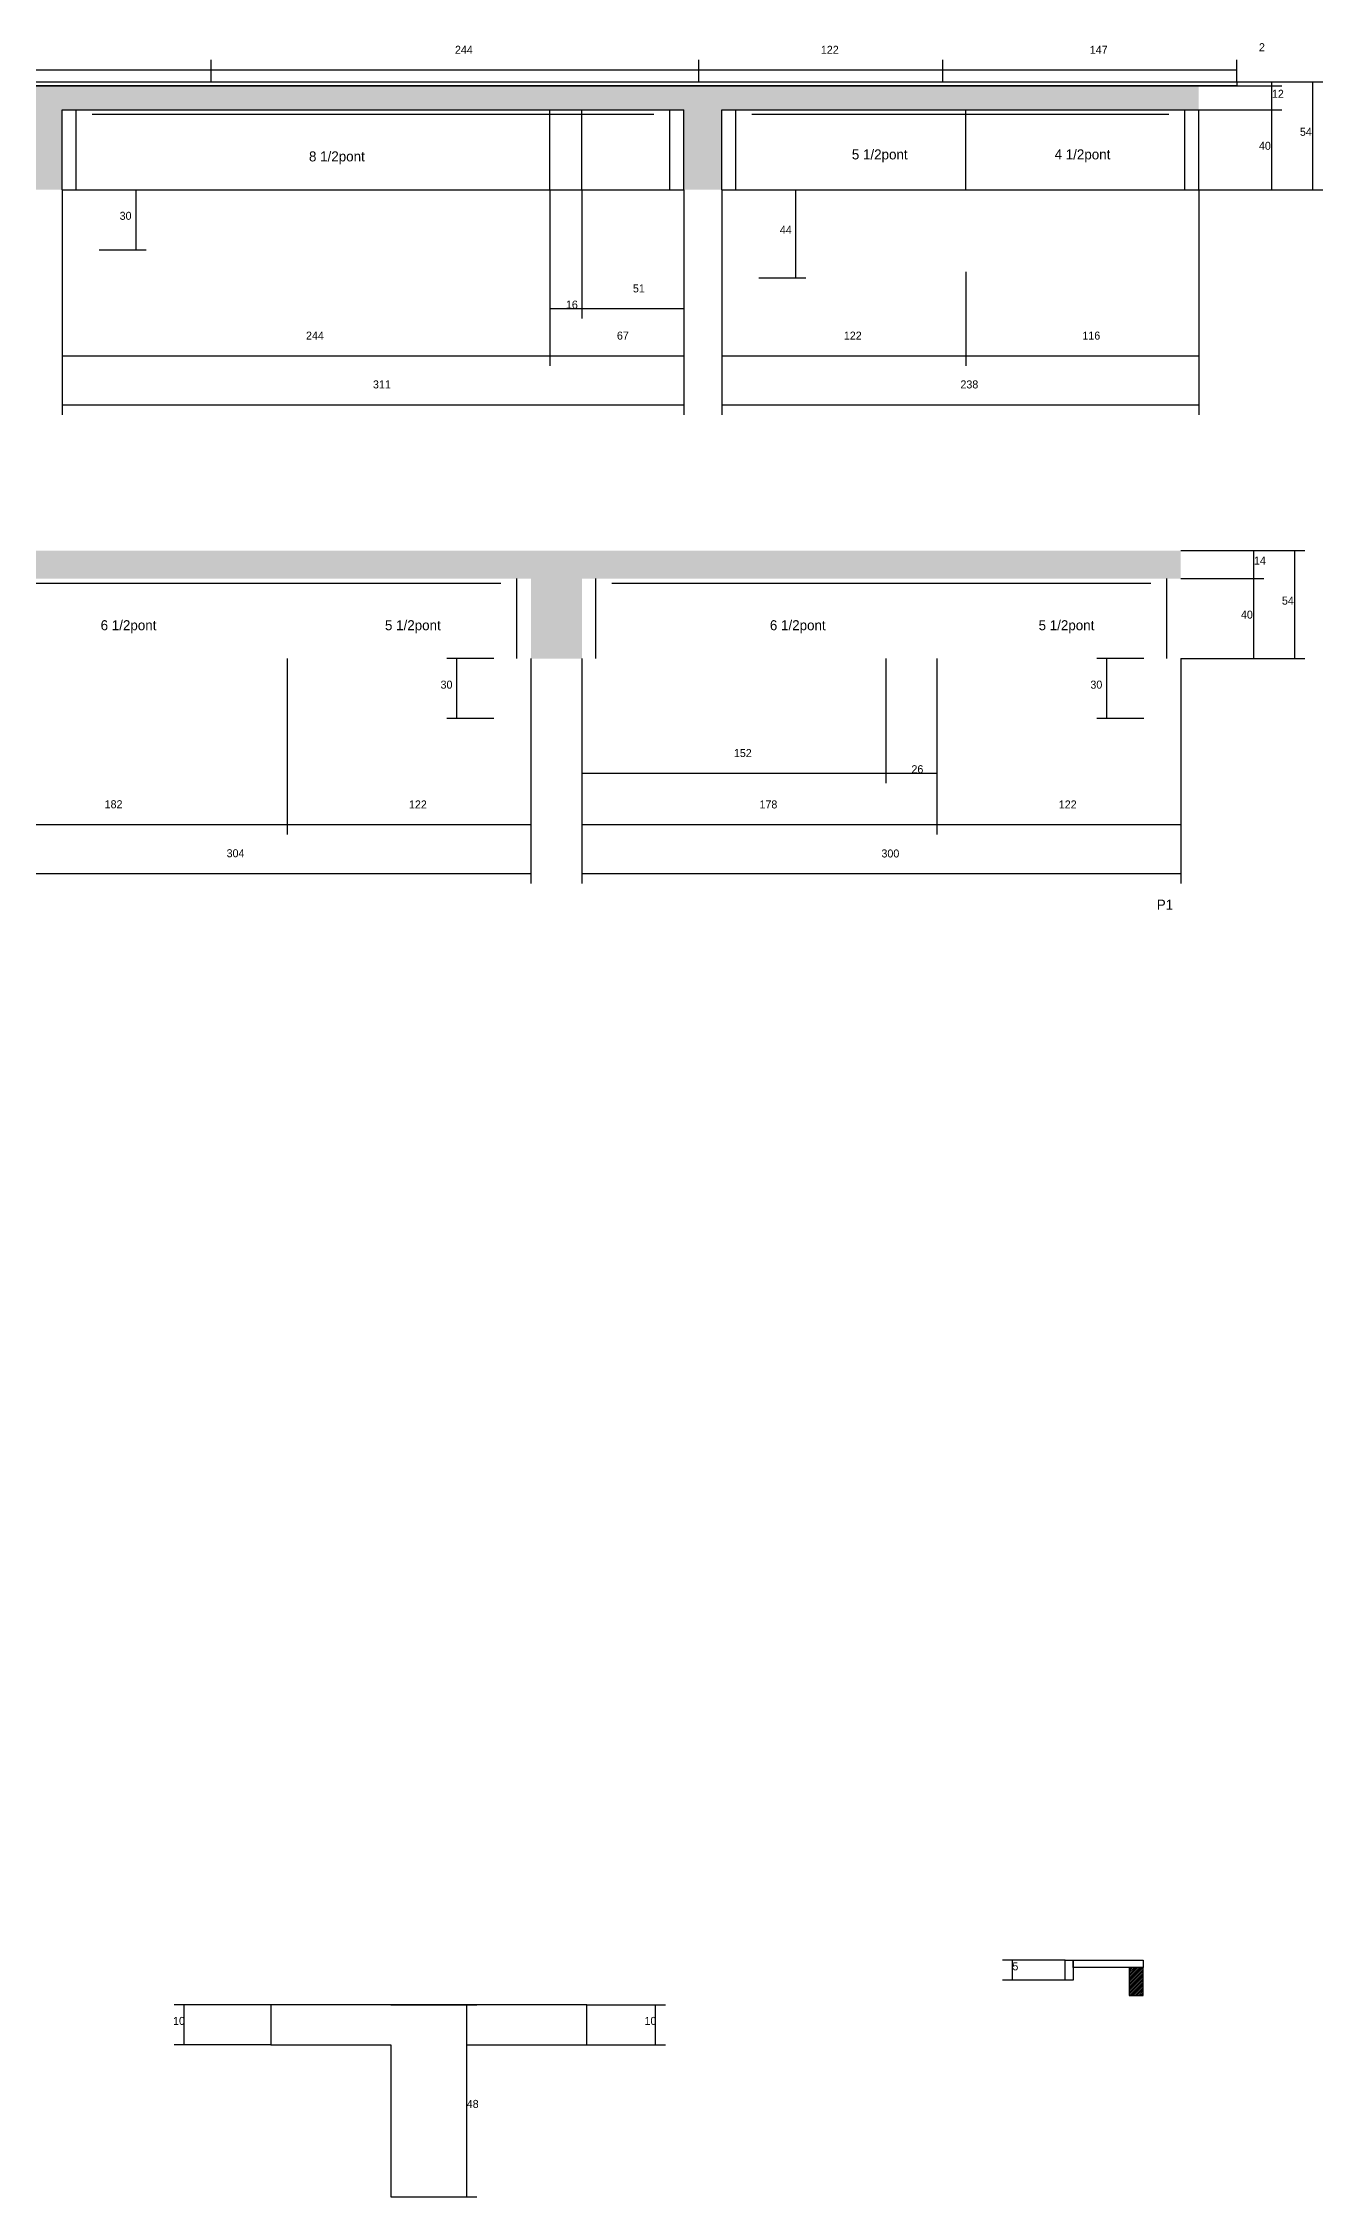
# Model space of a CAD drawing. Header units: metres. Extents: x 130752 to 132048, y 26943 to 28209.
# Drawn here: x 131408 to 132048, y 26943 to 28020 of the extents above; entities that cross this region are included whole.
import ezdxf

# ---------------------------------------------------------------- set-up
doc = ezdxf.new("R2010")
doc.units = ezdxf.units.M
for name, color, linetype in [('CONCRETO', 251, 'Continuous'), ('COTA', 4, 'Continuous'), ('Cota Seção (2x)', 4, 'Continuous'), ('Madeira', 126, 'Continuous'), ('NOMENCLATURA', 7, 'Continuous'), ('Painéis', 200, 'Continuous'), ('SARR_2.2x7', 40, 'Continuous')]:
    doc.layers.add(name, color=color, linetype=linetype)

msp = doc.modelspace()

# ---------------------------------------------------------------- hatches: boundary and pattern name
at = {"layer": 'COTA'}
h = msp.add_hatch(dxfattribs=at)
h.set_pattern_fill('AR-CONC', scale=0.03)
h.paths.add_polyline_path([(131087.4, 27986.8), (131398.4, 27986.8), (131398.4, 27946.8), (131417.4, 27946.8), (131417.4, 27986.8), (131728.4, 27986.8), (131728.4, 27946.8), (131747.4, 27946.8), (131747.4, 27986.8), (131985.9, 27986.8), (131985.9, 27998.8), (131247.9, 27998.8), (131003.9, 27998.8), (130759.9, 27998.8), (130759.9, 27986.8), (131068.4, 27986.8), (131068.4, 27946.8), (131087.4, 27946.8)])
h = msp.add_hatch(dxfattribs=at)
h.set_pattern_fill('AR-CONC', scale=0.03)
h.paths.add_polyline_path([(131019.9, 27752.4), (131328.4, 27752.4), (131328.4, 27712.4), (131347.4, 27712.4), (131347.4, 27752.4), (131651.9, 27752.4), (131651.9, 27712.4), (131677.4, 27712.4), (131677.4, 27752.4), (131976.9, 27752.4), (131976.9, 27766.4), (130759.9, 27766.4), (130759.9, 27752.4), (130998.4, 27752.4), (130998.4, 27712.4), (131019.9, 27712.4)])
at = {"layer": 'Madeira'}
h = msp.add_hatch(dxfattribs=at)
h.set_pattern_fill('ANSI31', scale=0.2)
h.paths.add_polyline_path([(131958.1, 27058), (131951.1, 27058), (131951.1, 27044), (131958.1, 27044)])

# ---------------------------------------------------------------- linework, layer by layer
at = {"layer": 'CONCRETO'}
msp.add_lwpolyline([(131679.8, 27019.3), (131679.8, 27039.3), (131521.8, 27039.3), (131521.8, 27019.3), (131581.8, 27019.3), (131581.8, 26943.3), (131619.8, 26943.3), (131619.8, 27009.3), (131619.8, 27019.3)], close=True, dxfattribs=at)
at = {"layer": 'COTA'}
for p, q in [((131491.9, 28000.8), (131491.9, 28011.7)), ((131491.9, 28000.8), (131491.9, 28011.7)), ((131735.9, 28000.8), (131735.9, 28011.7)), ((131735.9, 28000.8), (131735.9, 28011.7)), ((131857.9, 28000.8), (131857.9, 28011.7)), ((131857.9, 28000.8), (131857.9, 28011.7)), ((132004.9, 28000.8), (132004.9, 28011.7)), ((131247.9, 28006.7), (131491.9, 28006.7)), ((131491.9, 28006.7), (131735.9, 28006.7)), ((131735.9, 28006.7), (131857.9, 28006.7)), ((131857.9, 28006.7), (132004.9, 28006.7)), ((131417.4, 27946.8), (131417.4, 27858.8)), ((131417.4, 27946.8), (131417.4, 27834.3)), ((131435.9, 27946.8), (131459.4, 27946.8)), ((131454.4, 27916.8), (131454.4, 27946.8)), ((131661.4, 27946.8), (131661.4, 27858.8)), ((131661.4, 27946.8), (131661.4, 27858.8)), ((131661.4, 27946.8), (131661.4, 27882.4)), ((131677.4, 27946.8), (131677.4, 27882.4)), ((131677.4, 27946.8), (131677.4, 27882.4)), ((131728.4, 27946.8), (131728.4, 27858.8)), ((131728.4, 27946.8), (131728.4, 27834.3)), ((131728.4, 27946.8), (131728.4, 27882.4)), ((131747.4, 27946.8), (131747.4, 27858.8)), ((131747.4, 27946.8), (131747.4, 27834.3)), ((131765.9, 27946.8), (131789.4, 27946.8)), ((131784.4, 27902.8), (131784.4, 27946.8)), ((131985.9, 27946.8), (131985.9, 27858.8)), ((131985.9, 27946.8), (131985.9, 27834.3)), ((131435.9, 27916.8), (131459.4, 27916.8)), ((131765.9, 27902.8), (131789.4, 27902.8)), ((131869.4, 27905.8), (131869.4, 27858.8)), ((131869.4, 27905.8), (131869.4, 27858.8)), ((131661.4, 27887.4), (131677.4, 27887.4)), ((131677.4, 27887.4), (131728.4, 27887.4)), ((131417.4, 27863.8), (131661.4, 27863.8)), ((131661.4, 27863.8), (131728.4, 27863.8)), ((131747.4, 27863.8), (131869.4, 27863.8)), ((131869.4, 27863.8), (131985.9, 27863.8)), ((131417.4, 27839.3), (131728.4, 27839.3)), ((131747.4, 27839.3), (131985.9, 27839.3)), ((131529.9, 27712.4), (131529.9, 27624.4)), ((131529.9, 27712.4), (131529.9, 27624.4)), ((131633.4, 27712.4), (131609.9, 27712.4)), ((131614.9, 27682.4), (131614.9, 27712.4)), ((131651.9, 27712.4), (131651.9, 27624.4)), ((131651.9, 27712.4), (131651.9, 27599.9)), ((131677.4, 27712.4), (131677.4, 27624.4)), ((131677.4, 27712.4), (131677.4, 27599.9)), ((131677.4, 27712.4), (131677.4, 27650.1)), ((131829.4, 27712.4), (131829.4, 27650.1)), ((131829.4, 27712.4), (131829.4, 27650.1)), ((131854.9, 27712.4), (131854.9, 27624.4)), ((131854.9, 27712.4), (131854.9, 27624.4)), ((131854.9, 27712.4), (131854.9, 27650.1)), ((131958.4, 27712.4), (131934.9, 27712.4)), ((131939.9, 27682.4), (131939.9, 27712.4)), ((131976.9, 27712.4), (131976.9, 27624.4)), ((131976.9, 27712.4), (131976.9, 27599.9)), ((131633.4, 27682.4), (131609.9, 27682.4)), ((131958.4, 27682.4), (131934.9, 27682.4)), ((131677.4, 27655.1), (131829.4, 27655.1)), ((131829.4, 27655.1), (131854.9, 27655.1)), ((131347.4, 27629.4), (131529.9, 27629.4)), ((131529.9, 27629.4), (131651.9, 27629.4)), ((131677.4, 27629.4), (131854.9, 27629.4)), ((131854.9, 27629.4), (131976.9, 27629.4)), ((131347.4, 27604.9), (131651.9, 27604.9)), ((131677.4, 27604.9), (131976.9, 27604.9)), ((131521.8, 27039.3), (131473.4, 27039.3)), ((131478.4, 27019.3), (131478.4, 27039.3)), ((131679.8, 27039.3), (131719.2, 27039.3)), ((131714.2, 27019.3), (131714.2, 27039.3)), ((131521.8, 27019.3), (131473.4, 27019.3)), ((131679.8, 27019.3), (131719.2, 27019.3))]:
    msp.add_line(p, q, dxfattribs=at)
at = {"layer": 'Cota Seção (2x)'}
for p, q in [((131985.9, 27998.8), (132027.5, 27998.8)), ((132004.9, 28000.8), (132027.5, 28000.8)), ((132004.9, 28000.8), (132048, 28000.8)), ((132004.9, 27998.8), (132027.5, 27998.8)), ((132022.5, 27998.8), (132022.5, 28000.8)), ((132022.5, 27986.8), (132022.5, 27998.8)), ((132043, 27946.8), (132043, 28000.8)), ((131985.9, 27986.8), (132027.5, 27986.8)), ((131985.9, 27986.8), (132027.5, 27986.8)), ((132022.5, 27946.8), (132022.5, 27986.8)), ((131985.9, 27946.8), (132027.5, 27946.8)), ((131985.9, 27946.8), (132048, 27946.8)), ((131976.9, 27766.4), (132018.5, 27766.4)), ((131976.9, 27766.4), (132039, 27766.4)), ((132013.5, 27752.4), (132013.5, 27766.4)), ((132034, 27712.4), (132034, 27766.4)), ((131976.9, 27752.4), (132018.5, 27752.4)), ((131976.9, 27752.4), (132018.5, 27752.4)), ((132013.5, 27712.4), (132013.5, 27752.4)), ((131976.9, 27712.4), (132018.5, 27712.4)), ((131976.9, 27712.4), (132039, 27712.4)), ((131919.1, 27061.6), (131887.7, 27061.6)), ((131892.7, 27051.6), (131892.7, 27061.6)), ((131919.1, 27051.6), (131887.7, 27051.6)), ((131581.8, 27039.3), (131624.8, 27039.3)), ((131619.8, 26943.3), (131619.8, 27039.3)), ((131581.8, 26943.3), (131624.8, 26943.3))]:
    msp.add_line(p, q, dxfattribs=at)
at = {"layer": 'Madeira'}
msp.add_lwpolyline([(131958.1, 27058), (131951.1, 27058), (131951.1, 27044), (131958.1, 27044)], close=True, dxfattribs=at)
at = {"layer": 'Painéis'}
for p, q in [((131247.9, 28000.8), (132004.9, 28000.8)), ((131247.9, 27998.8), (132004.9, 27998.8)), ((131417.4, 27986.8), (131728.4, 27986.8)), ((131417.4, 27946.8), (131417.4, 27986.8)), ((131661.4, 27946.8), (131661.4, 27986.8)), ((131677.4, 27946.8), (131677.4, 27986.8)), ((131728.4, 27946.8), (131728.4, 27986.8)), ((131747.4, 27986.8), (131985.9, 27986.8)), ((131747.4, 27946.8), (131747.4, 27986.8)), ((131869.4, 27946.8), (131869.4, 27986.8)), ((131985.9, 27946.8), (131985.9, 27986.8)), ((131417.4, 27946.8), (131728.4, 27946.8)), ((131747.4, 27946.8), (131985.9, 27946.8))]:
    msp.add_line(p, q, dxfattribs=at)
for points in [[(132004.9, 27998.8), (131247.9, 27998.8), (131247.9, 28000.8), (132004.9, 28000.8)], [(131923.1, 27051.6), (131919.1, 27051.6), (131919.1, 27061.6), (131923.1, 27061.6)]]:
    msp.add_lwpolyline(points, close=True, dxfattribs=at)
msp.add_lwpolyline([(131923.1, 27061.6), (131958.1, 27061.6), (131958.1, 27058), (131923.1, 27058), (131923.1, 27061.6)], dxfattribs=at)
at = {"layer": 'SARR_2.2x7'}
for p, q in [((131424.4, 27946.8), (131424.4, 27986.8)), ((131432.4, 27984.6), (131661.4, 27984.6)), ((131661.4, 27984.6), (131713.4, 27984.6)), ((131721.4, 27946.8), (131721.4, 27986.8)), ((131754.4, 27946.8), (131754.4, 27986.8)), ((131762.4, 27984.6), (131869.4, 27984.6)), ((131869.4, 27984.6), (131970.9, 27984.6)), ((131978.9, 27946.8), (131978.9, 27986.8)), ((131644.9, 27712.4), (131644.9, 27752.4)), ((131684.4, 27712.4), (131684.4, 27752.4)), ((131969.9, 27712.4), (131969.9, 27752.4)), ((131362.4, 27750.2), (131529.9, 27750.2)), ((131529.9, 27750.2), (131636.9, 27750.2)), ((131692.4, 27750.2), (131854.9, 27750.2)), ((131854.9, 27750.2), (131961.9, 27750.2))]:
    msp.add_line(p, q, dxfattribs=at)

# ---------------------------------------------------------------- texts
at = {"layer": 'COTA'}
for s, p in [('244', (131613.9, 28014.8)), ('122', (131796.9, 28014.8)), ('147', (131931.4, 28014.8)), ('30', (131446.2, 27931.8)), ('44', (131776.4, 27924.8)), ('16', (131669.4, 27887.4)), ('51', (131702.9, 27895.5)), ('244', (131539.4, 27871.9)), ('67', (131694.9, 27871.9)), ('122', (131808.4, 27871.9)), ('116', (131927.7, 27871.9)), ('311', (131572.9, 27847.5)), ('238', (131866.7, 27847.5)), ('30', (131606.7, 27697.4)), ('30', (131931.7, 27697.4)), ('152', (131753.4, 27663.2)), ('26', (131842.2, 27655.1)), ('182', (131438.7, 27637.6)), ('122', (131590.9, 27637.5)), ('178', (131766.2, 27637.5)), ('122', (131915.9, 27637.5)), ('304', (131499.7, 27613.1)), ('300', (131827.2, 27613)), ('10', (131472.9, 27029.3)), ('10', (131708.7, 27029.3))]:
    msp.add_text(s, height=4, dxfattribs=at).set_placement(p)
at = {"layer": 'Cota Seção (2x)'}
for s, p in [('2', (132016, 28016.1)), ('12', (132022.5, 27992.8)), ('54', (132036.5, 27973.8)), ('40', (132016, 27966.8)), ('14', (132013.5, 27759.4)), ('54', (132027.5, 27739.4)), ('40', (132007, 27732.4)), ('5', (131892.7, 27056.6)), ('48', (131619.8, 26987.8))]:
    msp.add_text(s, height=4, dxfattribs=at).set_placement(p)
at = {"layer": 'NOMENCLATURA'}
for s, p in [('8 1/2pont', (131540.9, 27961)), ('5 1/2pont', (131812.4, 27962)), ('4 1/2pont', (131913.8, 27962)), ('6 1/2pont', (131436.7, 27726.6)), ('5 1/2pont', (131578.9, 27726.6)), ('6 1/2pont', (131771.4, 27726.6)), ('5 1/2pont', (131905.8, 27726.6)), ('P1', (131964.9, 27586.9))]:
    msp.add_text(s, height=5, dxfattribs=at).set_placement(p)

doc.saveas('drawing.dxf')
